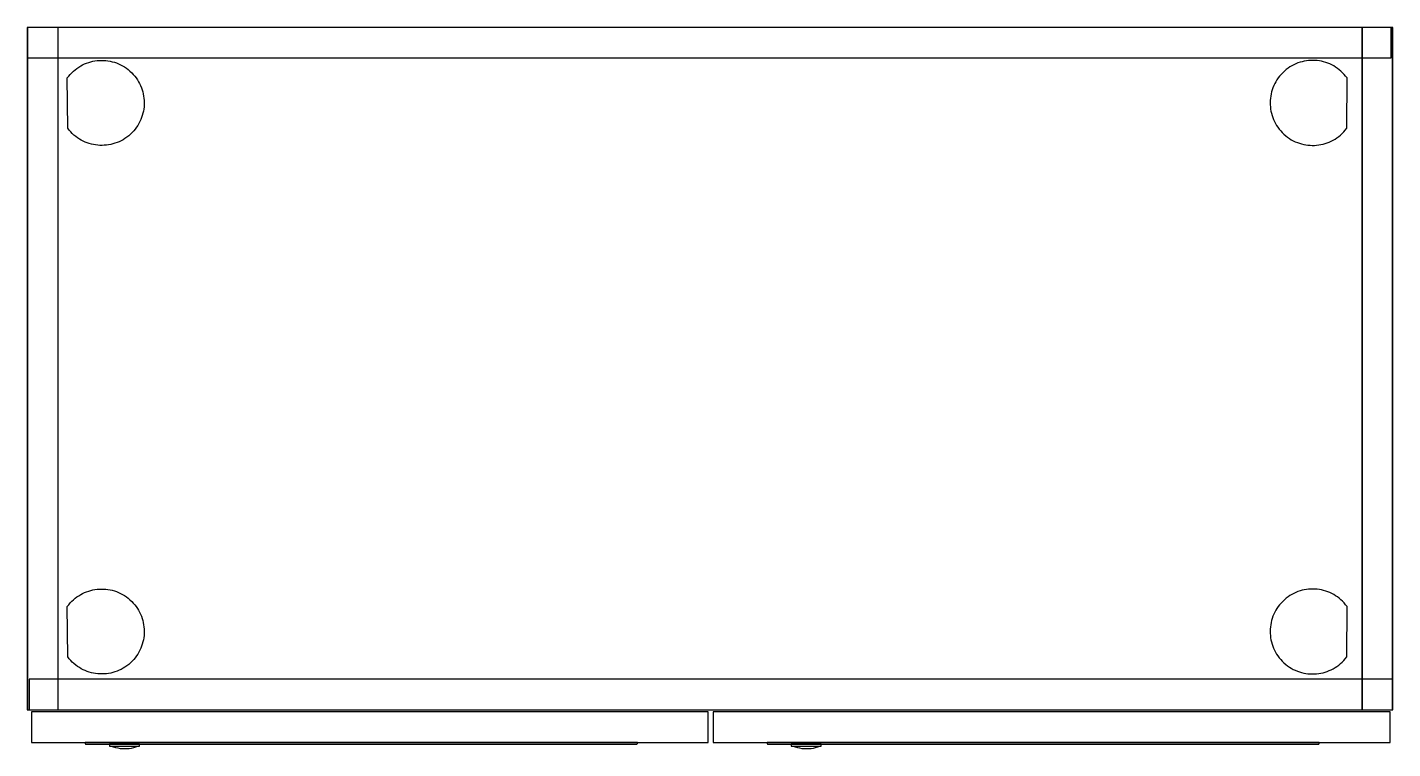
# Model space of a CAD drawing. Header units: millimetres. Extents: x 1075 to 13200, y 678 to 7235.
# Drawn here: x 11489 to 12290, y 3468 to 3891 of the extents above; entities that cross this region are included whole.
import ezdxf

# ---------------------------------------------------------------- set-up
doc = ezdxf.new("R2010")
doc.units = ezdxf.units.MM

msp = doc.modelspace()

# ---------------------------------------------------------------- linework, layer by layer
at = {"color": 0}
for points in [[(12289.61, 3890.64), (11488.61, 3890.64), (11488.61, 3490.64), (12289.61, 3490.64)], [(11506.71, 3890.64), (11488.71, 3890.64), (11488.71, 3490.64), (11506.71, 3490.64)], [(12288.71, 3890.64), (11488.71, 3890.64), (11488.71, 3872.84), (12288.71, 3872.84)], [(11506.66, 3890.64), (11488.71, 3890.64), (11488.71, 3490.72), (11506.66, 3490.72)], [(12289.54, 3890.7), (12271.54, 3890.7), (12271.54, 3490.7), (12289.54, 3490.7)], [(12289.61, 3890.64), (12271.61, 3890.64), (12271.61, 3490.64), (12289.61, 3490.64)], [(11512.09, 3861.02), (11512.93, 3862.11), (11513.81, 3863.14), (11514.73, 3864.11), (11515.7, 3865.02), (11516.71, 3865.88), (11517.75, 3866.67), (11518.82, 3867.4), (11519.93, 3868.06), (11521.07, 3868.67), (11522.23, 3869.22), (11523.41, 3869.7), (11524.62, 3870.12), (11525.84, 3870.48), (11527.07, 3870.78), (11528.32, 3871.01), (11529.58, 3871.18), (11530.85, 3871.28), (11532.12, 3871.33), (11533.39, 3871.3), (11534.66, 3871.22), (11535.92, 3871.06), (11537.18, 3870.85), (11538.44, 3870.56), (11539.68, 3870.22), (11540.9, 3869.8), (11542.11, 3869.32), (11543.3, 3868.77), (11544.46, 3868.16), (11545.6, 3867.48), (11546.72, 3866.73), (11547.8, 3865.91), (11548.85, 3865.03), (11549.85, 3864.09), (11550.78, 3863.11), (11551.66, 3862.09), (11552.47, 3861.03), (11553.21, 3859.95), (11553.89, 3858.83), (11554.51, 3857.69), (11555.06, 3856.52), (11555.55, 3855.33), (11555.98, 3854.12), (11556.34, 3852.89), (11556.64, 3851.65), (11556.87, 3850.4), (11557.04, 3849.14), (11557.14, 3847.87), (11557.19, 3846.6), (11557.16, 3845.33), (11557.08, 3844.07), (11556.93, 3842.8), (11556.71, 3841.55), (11556.43, 3840.3), (11556.09, 3839.07), (11555.68, 3837.86), (11555.21, 3836.66), (11554.67, 3835.48), (11554.07, 3834.33), (11553.41, 3833.2), (11552.68, 3832.1), (11551.89, 3831.04), (11551.03, 3830.01), (11550.11, 3829.01), (11549.12, 3828.06), (11548.09, 3827.16), (11547.01, 3826.32), (11545.91, 3825.56), (11544.78, 3824.86), (11543.63, 3824.23), (11542.45, 3823.66), (11541.25, 3823.17), (11540.03, 3822.73), (11538.79, 3822.37), (11537.55, 3822.07), (11536.29, 3821.83), (11535.02, 3821.66), (11533.76, 3821.55), (11532.49, 3821.51), (11531.22, 3821.54), (11529.95, 3821.62), (11528.69, 3821.77), (11527.43, 3821.99), (11526.19, 3822.26), (11524.97, 3822.61), (11523.76, 3823.01), (11522.57, 3823.47), (11521.4, 3824), (11520.25, 3824.59), (11519.14, 3825.25), (11518.05, 3825.96), (11517, 3826.73), (11515.98, 3827.57), (11515, 3828.47), (11514.06, 3829.42), (11513.16, 3830.44), (11512.31, 3831.52)], [(12262.84, 3861.02), (12262.01, 3862.11), (12261.13, 3863.14), (12260.2, 3864.11), (12259.23, 3865.02), (12258.23, 3865.88), (12257.18, 3866.67), (12256.11, 3867.4), (12255, 3868.06), (12253.87, 3868.67), (12252.71, 3869.22), (12251.52, 3869.7), (12250.32, 3870.12), (12249.1, 3870.48), (12247.86, 3870.78), (12246.61, 3871.01), (12245.35, 3871.18), (12244.09, 3871.28), (12242.82, 3871.33), (12241.55, 3871.3), (12240.28, 3871.22), (12239.01, 3871.06), (12237.75, 3870.85), (12236.5, 3870.56), (12235.26, 3870.22), (12234.03, 3869.8), (12232.83, 3869.32), (12231.64, 3868.77), (12230.47, 3868.16), (12229.33, 3867.48), (12228.22, 3866.73), (12227.13, 3865.91), (12226.09, 3865.03), (12225.09, 3864.09), (12224.15, 3863.11), (12223.28, 3862.09), (12222.47, 3861.03), (12221.72, 3859.95), (12221.04, 3858.83), (12220.42, 3857.69), (12219.87, 3856.52), (12219.38, 3855.33), (12218.96, 3854.12), (12218.59, 3852.89), (12218.3, 3851.65), (12218.06, 3850.4), (12217.89, 3849.14), (12217.79, 3847.87), (12217.75, 3846.6), (12217.77, 3845.33), (12217.86, 3844.07), (12218.01, 3842.8), (12218.22, 3841.55), (12218.5, 3840.3), (12218.85, 3839.07), (12219.25, 3837.86), (12219.72, 3836.66), (12220.26, 3835.48), (12220.86, 3834.33), (12221.52, 3833.2), (12222.25, 3832.1), (12223.05, 3831.04), (12223.9, 3830.01), (12224.83, 3829.01), (12225.81, 3828.06), (12226.85, 3827.16), (12227.92, 3826.32), (12229.02, 3825.56), (12230.15, 3824.86), (12231.31, 3824.23), (12232.49, 3823.66), (12233.69, 3823.17), (12234.91, 3822.73), (12236.14, 3822.37), (12237.39, 3822.07), (12238.64, 3821.83), (12239.91, 3821.66), (12241.18, 3821.55), (12242.45, 3821.51), (12243.72, 3821.54), (12244.99, 3821.62), (12246.25, 3821.77), (12247.5, 3821.99), (12248.74, 3822.26), (12249.97, 3822.61), (12251.18, 3823.01), (12252.37, 3823.47), (12253.54, 3824), (12254.68, 3824.59), (12255.8, 3825.25), (12256.88, 3825.96), (12257.94, 3826.73), (12258.96, 3827.57), (12259.94, 3828.47), (12260.88, 3829.42), (12261.77, 3830.44), (12262.62, 3831.52)], [(11512.09, 3551.2), (11512.93, 3552.29), (11513.81, 3553.32), (11514.73, 3554.29), (11515.7, 3555.2), (11516.71, 3556.05), (11517.75, 3556.84), (11518.82, 3557.57), (11519.93, 3558.24), (11521.07, 3558.85), (11522.23, 3559.39), (11523.41, 3559.88), (11524.62, 3560.3), (11525.84, 3560.66), (11527.07, 3560.95), (11528.32, 3561.19), (11529.58, 3561.36), (11530.85, 3561.46), (11532.12, 3561.5), (11533.39, 3561.48), (11534.66, 3561.39), (11535.92, 3561.24), (11537.18, 3561.02), (11538.44, 3560.74), (11539.68, 3560.39), (11540.9, 3559.98), (11542.11, 3559.5), (11543.3, 3558.95), (11544.46, 3558.34), (11545.6, 3557.66), (11546.72, 3556.91), (11547.8, 3556.09), (11548.85, 3555.21), (11549.85, 3554.27), (11550.78, 3553.29), (11551.66, 3552.27), (11552.47, 3551.21), (11553.21, 3550.13), (11553.89, 3549.01), (11554.51, 3547.86), (11555.06, 3546.7), (11555.55, 3545.51), (11555.98, 3544.3), (11556.34, 3543.07), (11556.64, 3541.83), (11556.87, 3540.58), (11557.04, 3539.32), (11557.14, 3538.05), (11557.19, 3536.78), (11557.16, 3535.51), (11557.08, 3534.24), (11556.93, 3532.98), (11556.71, 3531.73), (11556.43, 3530.48), (11556.09, 3529.25), (11555.68, 3528.03), (11555.21, 3526.84), (11554.67, 3525.66), (11554.07, 3524.51), (11553.41, 3523.38), (11552.68, 3522.28), (11551.89, 3521.22), (11551.03, 3520.18), (11550.11, 3519.19), (11549.12, 3518.23), (11548.09, 3517.33), (11547.01, 3516.5), (11545.91, 3515.74), (11544.78, 3515.04), (11543.63, 3514.41), (11542.45, 3513.84), (11541.25, 3513.34), (11540.03, 3512.91), (11538.79, 3512.54), (11537.55, 3512.24), (11536.29, 3512.01), (11535.02, 3511.84), (11533.76, 3511.73), (11532.49, 3511.69), (11531.22, 3511.71), (11529.95, 3511.8), (11528.69, 3511.95), (11527.43, 3512.16), (11526.19, 3512.44), (11524.97, 3512.78), (11523.76, 3513.19), (11522.57, 3513.65), (11521.4, 3514.18), (11520.25, 3514.77), (11519.14, 3515.42), (11518.05, 3516.14), (11517, 3516.91), (11515.98, 3517.75), (11515, 3518.64), (11514.06, 3519.6), (11513.16, 3520.62), (11512.31, 3521.7)], [(12262.84, 3551.2), (12262.01, 3552.29), (12261.13, 3553.32), (12260.2, 3554.29), (12259.23, 3555.2), (12258.23, 3556.05), (12257.18, 3556.84), (12256.11, 3557.57), (12255, 3558.24), (12253.87, 3558.85), (12252.71, 3559.39), (12251.52, 3559.88), (12250.32, 3560.3), (12249.1, 3560.66), (12247.86, 3560.95), (12246.61, 3561.19), (12245.35, 3561.36), (12244.09, 3561.46), (12242.82, 3561.5), (12241.55, 3561.48), (12240.28, 3561.39), (12239.01, 3561.24), (12237.75, 3561.02), (12236.5, 3560.74), (12235.26, 3560.39), (12234.03, 3559.98), (12232.83, 3559.5), (12231.64, 3558.95), (12230.47, 3558.34), (12229.33, 3557.66), (12228.22, 3556.91), (12227.13, 3556.09), (12226.09, 3555.21), (12225.09, 3554.27), (12224.15, 3553.29), (12223.28, 3552.27), (12222.47, 3551.21), (12221.72, 3550.13), (12221.04, 3549.01), (12220.42, 3547.86), (12219.87, 3546.7), (12219.38, 3545.51), (12218.96, 3544.3), (12218.59, 3543.07), (12218.3, 3541.83), (12218.06, 3540.58), (12217.89, 3539.32), (12217.79, 3538.05), (12217.75, 3536.78), (12217.77, 3535.51), (12217.86, 3534.24), (12218.01, 3532.98), (12218.22, 3531.73), (12218.5, 3530.48), (12218.85, 3529.25), (12219.25, 3528.03), (12219.72, 3526.84), (12220.26, 3525.66), (12220.86, 3524.51), (12221.52, 3523.38), (12222.25, 3522.28), (12223.05, 3521.22), (12223.9, 3520.18), (12224.83, 3519.19), (12225.81, 3518.23), (12226.85, 3517.33), (12227.92, 3516.5), (12229.02, 3515.74), (12230.15, 3515.04), (12231.31, 3514.41), (12232.49, 3513.84), (12233.69, 3513.34), (12234.91, 3512.91), (12236.14, 3512.54), (12237.39, 3512.24), (12238.64, 3512.01), (12239.91, 3511.84), (12241.18, 3511.73), (12242.45, 3511.69), (12243.72, 3511.71), (12244.99, 3511.8), (12246.25, 3511.95), (12247.5, 3512.16), (12248.74, 3512.44), (12249.97, 3512.78), (12251.18, 3513.19), (12252.37, 3513.65), (12253.54, 3514.18), (12254.68, 3514.77), (12255.8, 3515.42), (12256.88, 3516.14), (12257.94, 3516.91), (12258.96, 3517.75), (12259.94, 3518.64), (12260.88, 3519.6), (12261.77, 3520.62), (12262.62, 3521.7)], [(12289.61, 3508.64), (11489.61, 3508.64), (11489.61, 3490.64), (12289.61, 3490.64)], [(11888.05, 3489.56), (11491.05, 3489.56), (11491.05, 3471.56), (11888.05, 3471.56)], [(12288.05, 3489.56), (11891.05, 3489.56), (11891.05, 3471.56), (12288.05, 3471.56)], [(11846.55, 3471.58), (11522.57, 3471.58), (11522.57, 3471.12), (11522.57, 3471.09), (11522.57, 3471.07), (11522.57, 3471.04), (11522.58, 3471.01), (11522.58, 3470.99), (11522.59, 3470.96), (11522.6, 3470.94), (11522.61, 3470.92), (11522.62, 3470.89), (11522.63, 3470.87), (11522.64, 3470.85), (11522.65, 3470.83), (11522.67, 3470.81), (11522.68, 3470.79), (11522.7, 3470.77), (11522.72, 3470.75), (11522.74, 3470.73), (11522.76, 3470.72), (11522.77, 3470.7), (11522.79, 3470.69), (11522.82, 3470.67), (11522.84, 3470.66), (11522.86, 3470.65), (11522.88, 3470.64), (11522.91, 3470.63), (11522.93, 3470.62), (11522.96, 3470.62), (11522.98, 3470.61), (11523.01, 3470.6), (11523.03, 3470.6), (11523.06, 3470.6), (11523.09, 3470.6), (11846.03, 3470.6), (11846.06, 3470.6), (11846.08, 3470.6), (11846.11, 3470.6), (11846.13, 3470.61), (11846.16, 3470.62), (11846.18, 3470.62), (11846.21, 3470.63), (11846.23, 3470.64), (11846.25, 3470.65), (11846.28, 3470.66), (11846.3, 3470.67), (11846.32, 3470.69), (11846.34, 3470.7), (11846.36, 3470.72), (11846.38, 3470.73), (11846.4, 3470.75), (11846.41, 3470.77), (11846.43, 3470.79), (11846.45, 3470.81), (11846.46, 3470.83), (11846.47, 3470.85), (11846.49, 3470.87), (11846.5, 3470.89), (11846.51, 3470.92), (11846.52, 3470.94), (11846.53, 3470.96), (11846.53, 3470.99), (11846.54, 3471.01), (11846.54, 3471.04), (11846.55, 3471.07), (11846.55, 3471.09), (11846.55, 3471.12)], [(11554.34, 3470.61), (11536.82, 3470.61), (11536.82, 3469.46), (11554.34, 3469.46)], [(12246.55, 3471.58), (11922.57, 3471.58), (11922.57, 3471.12), (11922.57, 3471.09), (11922.57, 3471.07), (11922.57, 3471.04), (11922.58, 3471.01), (11922.58, 3470.99), (11922.59, 3470.96), (11922.6, 3470.94), (11922.61, 3470.92), (11922.62, 3470.89), (11922.63, 3470.87), (11922.64, 3470.85), (11922.65, 3470.83), (11922.67, 3470.81), (11922.68, 3470.79), (11922.7, 3470.77), (11922.72, 3470.75), (11922.74, 3470.73), (11922.76, 3470.72), (11922.77, 3470.7), (11922.79, 3470.69), (11922.82, 3470.67), (11922.84, 3470.66), (11922.86, 3470.65), (11922.88, 3470.64), (11922.91, 3470.63), (11922.93, 3470.62), (11922.96, 3470.62), (11922.98, 3470.61), (11923.01, 3470.6), (11923.03, 3470.6), (11923.06, 3470.6), (11923.09, 3470.6), (12246.03, 3470.6), (12246.06, 3470.6), (12246.08, 3470.6), (12246.11, 3470.6), (12246.13, 3470.61), (12246.16, 3470.62), (12246.18, 3470.62), (12246.21, 3470.63), (12246.23, 3470.64), (12246.25, 3470.65), (12246.28, 3470.66), (12246.3, 3470.67), (12246.32, 3470.69), (12246.34, 3470.7), (12246.36, 3470.72), (12246.38, 3470.73), (12246.4, 3470.75), (12246.41, 3470.77), (12246.43, 3470.79), (12246.45, 3470.81), (12246.46, 3470.83), (12246.47, 3470.85), (12246.49, 3470.87), (12246.5, 3470.89), (12246.51, 3470.92), (12246.52, 3470.94), (12246.53, 3470.96), (12246.53, 3470.99), (12246.54, 3471.01), (12246.54, 3471.04), (12246.55, 3471.07), (12246.55, 3471.09), (12246.55, 3471.12)], [(11954.34, 3470.61), (11936.82, 3470.61), (11936.82, 3469.46), (11954.34, 3469.46)]]:
    msp.add_lwpolyline(points, close=True, dxfattribs=at)
for points in [[(11537.8, 3469.46), (11539.07, 3469), (11540.37, 3468.62), (11541.69, 3468.32), (11543.02, 3468.1), (11544.37, 3467.97), (11545.72, 3467.93), (11547.07, 3467.97), (11548.42, 3468.09), (11549.76, 3468.31), (11551.07, 3468.6), (11552.37, 3468.98), (11553.64, 3469.45)], [(11937.8, 3469.46), (11939.07, 3469), (11940.37, 3468.62), (11941.69, 3468.32), (11943.02, 3468.1), (11944.37, 3467.97), (11945.72, 3467.93), (11947.07, 3467.97), (11948.42, 3468.09), (11949.76, 3468.31), (11951.07, 3468.6), (11952.37, 3468.98), (11953.64, 3469.45)]]:
    msp.add_lwpolyline(points, dxfattribs=at)

doc.saveas('drawing.dxf')
